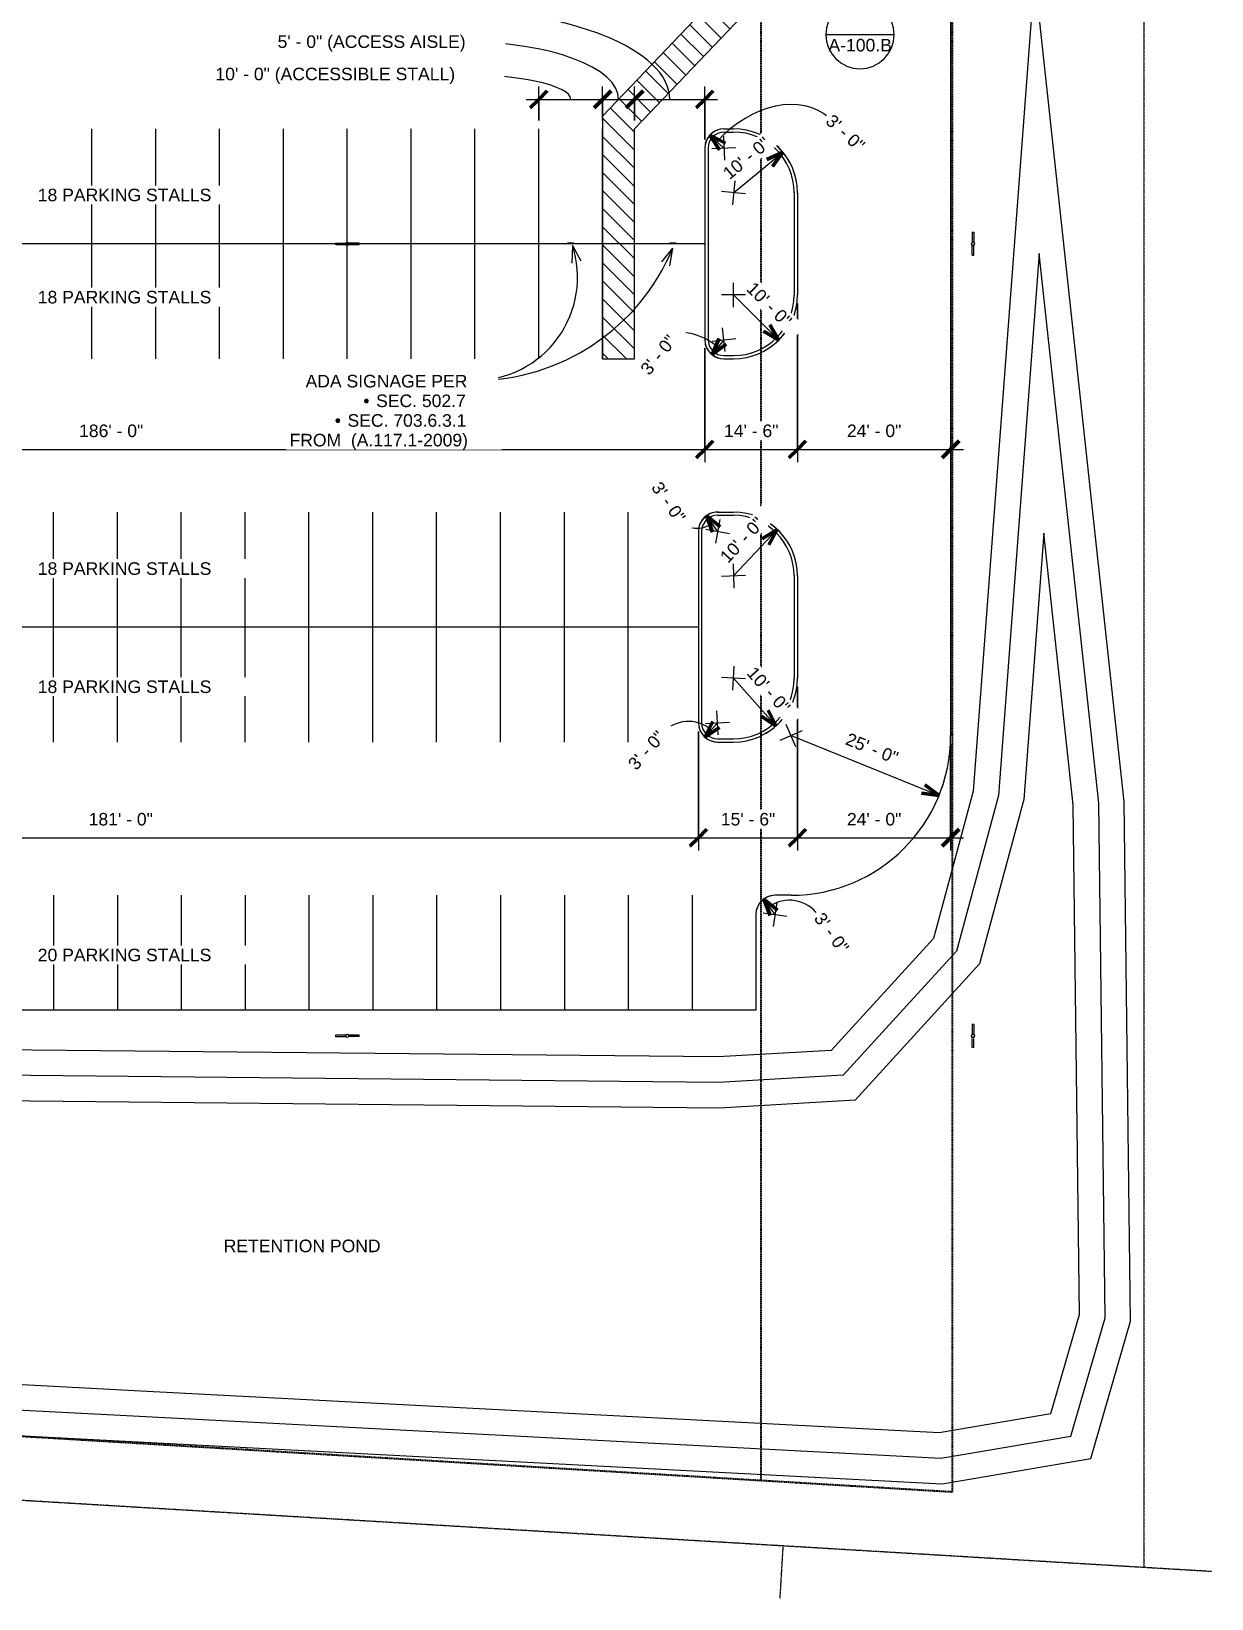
# Model space of a CAD drawing. Header units: inches. Extents: x 1 to 27263, y -26002 to 5769.
# Drawn here: x 24917 to 27135, y -26002 to -23057 of the extents above; entities that cross this region are included whole.
import ezdxf

# ---------------------------------------------------------------- set-up
doc = ezdxf.new("R2010")
doc.units = ezdxf.units.IN
doc.header["$MEASUREMENT"] = 0
for name, pattern in [('Center 1_4_', [0.53125, 0.25, -0.09375, 0.09375, -0.09375]), ('Dash', [0.25, 0.125, -0.125]), ('Hidden', [0.28125, 0.1875, -0.09375])]:
    doc.linetypes.add(name, pattern=pattern)
for name, color, linetype, lineweight in [('A-ANNO-DIMS', 211, 'Continuous', 9), ('A-ANNO-DIMS-256', 211, 'Continuous', 9), ('A-ANNO-SYMB', 150, 'Continuous', 9), ('A-DETL', 90, 'Continuous', 9), ('A-DETL-GENF', 92, 'Continuous', 9), ('A-PROP-SBCK', 71, 'Hidden', 25), ('BMP', 80, 'Continuous', 9), ('E-LITE-EQPM', 33, 'Continuous', 9), ('E-LITE-EQPM-HDLN', 30, 'Dash', 9), ('EOP-PR', 4, 'Continuous', 9), ('G-ANNO-TEXT', 231, 'Continuous', 9), ('PAINT', 190, 'Continuous', 9), ('PROP', 3, 'Center 1_4_', 9)]:
    doc.layers.add(name, color=color, linetype=linetype, lineweight=lineweight)
doc.styles.add('Arial_1', font='arial.ttf', dxfattribs={"height": 23.60479})
doc.dimstyles.new('Arrow_-_3_32__Arial', dxfattribs={"dimscale": 12, "dimtxt": 24, "dimasz": 2.666667, "dimexe": 2, "dimexo": 0, "dimgap": 1.333333, "dimtad": 1, "dimjust": 3, "dimdec": 5, "dimrnd": 0.03125, "dimzin": 1, "dimdsep": 46, "dimlunit": 4, "dimtxsty": 'Arial_1', "dimblk1": 'OPEN30', "dimblk2": 'OPEN30', "dimsah": 1, "dimcen": 0.09, "dimazin": 0, "dimtfac": 1, "dimtdec": 4, "dimtix": 1, "dimtmove": 0, "dimatfit": 2, "dimfxl": 1, "dimtvp": 1, "dimtfill": 1, "dimfrac": 2, "dimtolj": 1, "dimtzin": 0, "dimarcsym": 2})
doc.dimstyles.new('Arrow_-_3_32__Arial_1', dxfattribs={"dimscale": 12, "dimtxt": 24, "dimasz": 2.666667, "dimexe": 2, "dimexo": 0, "dimgap": 1.333333, "dimtad": 1, "dimjust": 3, "dimdec": 5, "dimrnd": 0.03125, "dimzin": 1, "dimdsep": 46, "dimlunit": 4, "dimtxsty": 'Arial_1', "dimblk1": 'OPEN30', "dimblk2": 'OPEN30', "dimsah": 1, "dimcen": 0.09, "dimazin": 0, "dimtfac": 1, "dimtdec": 4, "dimtix": 1, "dimtmove": 0, "dimatfit": 2, "dimfxl": 1, "dimtvp": 1, "dimtfill": 1, "dimfrac": 2, "dimtolj": 1, "dimtzin": 0, "dimarcsym": 2})
doc.dimstyles.new('Linear_-_3_32__Arial', dxfattribs={"dimscale": 12, "dimtxt": 24, "dimasz": 2.666667, "dimexe": 2, "dimexo": 1.333333, "dimgap": 1.333333, "dimtad": 1, "dimdec": 4, "dimrnd": 0.0625, "dimzin": 1, "dimdsep": 46, "dimlunit": 4, "dimtxsty": 'Arial_1', "dimblk1": 'OBLIQUE', "dimblk2": 'OBLIQUE', "dimsah": 1, "dimcen": 0.09, "dimdle": 2, "dimazin": 0, "dimtfac": 1, "dimtdec": 4, "dimtix": 1, "dimtmove": 1, "dimatfit": 3, "dimfxl": 1, "dimtvp": 1, "dimtfill": 1, "dimfrac": 2, "dimtolj": 1, "dimtzin": 0, "dimarcsym": 2})
doc.dimstyles.new('Linear_-_3_32__Arial_1', dxfattribs={"dimscale": 12, "dimtxt": 24, "dimasz": 2.666667, "dimexe": 2, "dimexo": 1.333333, "dimgap": 1.333333, "dimtad": 1, "dimdec": 4, "dimrnd": 0.0625, "dimzin": 1, "dimdsep": 46, "dimlunit": 4, "dimtxsty": 'Arial_1', "dimblk1": 'OBLIQUE', "dimblk2": 'OBLIQUE', "dimsah": 1, "dimcen": 0.09, "dimdle": 2, "dimazin": 0, "dimtfac": 1, "dimtdec": 4, "dimtix": 1, "dimtmove": 0, "dimatfit": 3, "dimfxl": 1, "dimtvp": 1, "dimtfill": 1, "dimfrac": 2, "dimtolj": 1, "dimtzin": 0, "dimarcsym": 2})

# ---------------------------------------------------------------- blocks, each defined once
blk = doc.blocks.new('Lighting-Street_Cooper_Navion-Lumark_4-6-LED-Squares - The Caretaker LED-964008-Site Plan - Phase 1')
at = {"layer": 'E-LITE-EQPM'}
blk.add_line((-1.7, -10.7), (1.6, -10.7), dxfattribs=at)
blk.add_circle((0, -32.4), 3, dxfattribs=at)
at = {"layer": 'E-LITE-EQPM-HDLN'}
for p, q in [((-1.5, -10.7), (-1.5, -29.9)), ((1.5, -10.7), (1.5, -29.9))]:
    blk.add_line(p, q, dxfattribs=at)
blk = doc.blocks.new('DIMBLOCK1-Site Plan - Phase 1')
at = {"layer": 'A-ANNO-DIMS-256'}
for p, q in [((25870.5, -23224.1), (25870.5, -23160.6)), ((25990.5, -23224.1), (25990.5, -23160.6)), ((25846.5, -23184.6), (25990.5, -23184.6)), ((25870.5, -23184.6), (25870.5, -23224.1)), ((25990.5, -23184.6), (25990.5, -23224.1))]:
    blk.add_line(p, q, dxfattribs=at)
at = {"layer": 'A-ANNO-DIMS-256', "lineweight": 50}
for p, q in [((25870.5, -23184.6), (25886.5, -23168.6)), ((25990.5, -23184.6), (26006.5, -23168.6)), ((25870.5, -23184.6), (25854.5, -23200.6)), ((25990.5, -23184.6), (25974.5, -23200.6))]:
    blk.add_line(p, q, dxfattribs=at)
at = {"layer": 'A-ANNO-DIMS-256'}
blk.add_ellipse((25710.2, -23184.6), major_axis=(220.3, 0), ratio=0.215236, start_param=0, end_param=1.570796, dxfattribs=at)
at = {"layer": 'A-ANNO-DIMS-256', "color": 0, "insert": (25262.7, -23125.1), "char_height": 23.605, "width": 537.009, "attachment_point": 1, "line_spacing_factor": 0.938532, "style": 'Arial_1', "bg_fill": 3, "box_fill_scale": 1.25, "bg_fill_color": 0, "bg_fill_transparency": 0}
blk.add_mtext('10\' - 0" (ACCESSIBLE STALL)', dxfattribs=at)
blk = doc.blocks.new('_Oblique')
at = {"color": 0, "linetype": 'ByBlock', "lineweight": -2}
blk.add_line((-0.5, -0.5), (0.5, 0.5), dxfattribs=at)
blk = doc.blocks.new('DIMBLOCK2-Site Plan - Phase 1')
at = {"layer": 'A-ANNO-DIMS-256'}
for p, q in [((25990.5, -23224.1), (25990.5, -23160.6)), ((26050.5, -23224.1), (26050.5, -23160.6)), ((25990.5, -23184.6), (26050.5, -23184.6)), ((25990.5, -23184.6), (25990.5, -23224.1)), ((26050.5, -23184.6), (26050.5, -23224.1))]:
    blk.add_line(p, q, dxfattribs=at)
at = {"layer": 'A-ANNO-DIMS-256', "lineweight": 50}
for p, q in [((25990.5, -23184.6), (26006.5, -23168.6)), ((26050.5, -23184.6), (26066.5, -23168.6)), ((25990.5, -23184.6), (25974.5, -23200.6)), ((26050.5, -23184.6), (26034.5, -23200.6))]:
    blk.add_line(p, q, dxfattribs=at)
at = {"layer": 'A-ANNO-DIMS-256'}
blk.add_ellipse((25731.1, -23184.6), major_axis=(289.4, 0), ratio=0.373739, start_param=0, end_param=1.570796, dxfattribs=at)
at = {"layer": 'A-ANNO-DIMS-256', "color": 0, "insert": (25379.6, -23064.3), "char_height": 23.605, "width": 421.809, "attachment_point": 1, "line_spacing_factor": 0.938532, "style": 'Arial_1', "bg_fill": 3, "box_fill_scale": 1.25, "bg_fill_color": 0, "bg_fill_transparency": 0}
blk.add_mtext('5\' - 0" (ACCESS AISLE)', dxfattribs=at)
blk = doc.blocks.new('DIMBLOCK3-Site Plan - Phase 1')
at = {"layer": 'A-ANNO-DIMS-256'}
for p, q in [((26050.5, -23224.1), (26050.5, -23160.6)), ((26182.5, -23260.1), (26182.5, -23160.6)), ((26050.5, -23184.6), (26206.5, -23184.6)), ((26050.5, -23184.6), (26050.5, -23224.1)), ((26182.5, -23184.6), (26182.5, -23260.1))]:
    blk.add_line(p, q, dxfattribs=at)
at = {"layer": 'A-ANNO-DIMS-256', "lineweight": 50}
for p, q in [((26050.5, -23184.6), (26066.5, -23168.6)), ((26182.5, -23184.6), (26198.5, -23168.6)), ((26050.5, -23184.6), (26034.5, -23200.6)), ((26182.5, -23184.6), (26166.5, -23200.6))]:
    blk.add_line(p, q, dxfattribs=at)
at = {"layer": 'A-ANNO-DIMS-256'}
blk.add_ellipse((25697.8, -23184.6), major_axis=(418.7, 0), ratio=0.403456, start_param=0, end_param=1.570796, dxfattribs=at)
at = {"layer": 'A-ANNO-DIMS-256', "color": 0, "insert": (25173.9, -23003.6), "char_height": 23.605, "width": 628.726, "attachment_point": 1, "line_spacing_factor": 0.938532, "style": 'Arial_1', "bg_fill": 3, "box_fill_scale": 1.25, "bg_fill_color": 0, "bg_fill_transparency": 0}
blk.add_mtext('11\' - 0" (VAN ACCESSIBLE STALL)', dxfattribs=at)
blk = doc.blocks.new('DIMBLOCK14-Site Plan - Phase 1')
at = {"layer": 'A-ANNO-DIMS-256'}
for p, q in [((23950.5, -23652.1), (23950.5, -23866.2)), ((23950.5, -23842.2), (23950.5, -23652.1)), ((26182.5, -23652.1), (26182.5, -23866.2)), ((26182.5, -23842.2), (26182.5, -23652.1)), ((23950.5, -23842.2), (26182.5, -23842.2))]:
    blk.add_line(p, q, dxfattribs=at)
at = {"layer": 'A-ANNO-DIMS-256', "lineweight": 50}
for p, q in [((23950.5, -23842.2), (23934.5, -23858.2)), ((23950.5, -23842.2), (23966.5, -23826.2)), ((26182.5, -23842.2), (26166.5, -23858.2)), ((26182.5, -23842.2), (26198.5, -23826.2))]:
    blk.add_line(p, q, dxfattribs=at)
at = {"layer": 'A-ANNO-DIMS-256', "color": 0, "insert": (25006.5, -23795.5), "char_height": 23.6, "width": 144, "attachment_point": 1, "line_spacing_factor": 0.938532, "style": 'Arial_1', "bg_fill": 3, "box_fill_scale": 1.25, "bg_fill_color": 0, "bg_fill_transparency": 0}
blk.add_mtext('186\' - 0"', dxfattribs=at)
blk = doc.blocks.new('DIMBLOCK15-Site Plan - Phase 1')
at = {"layer": 'A-ANNO-DIMS-256'}
for p, q in [((26356.5, -23568.1), (26356.5, -23866.2)), ((26356.5, -23842.2), (26356.5, -23568.1)), ((26182.5, -23652.1), (26182.5, -23866.2)), ((26182.5, -23842.2), (26182.5, -23652.1)), ((26182.5, -23842.2), (26356.5, -23842.2))]:
    blk.add_line(p, q, dxfattribs=at)
at = {"layer": 'A-ANNO-DIMS-256', "lineweight": 50}
for p, q in [((26182.5, -23842.2), (26166.5, -23858.2)), ((26182.5, -23842.2), (26198.5, -23826.2)), ((26356.5, -23842.2), (26340.5, -23858.2)), ((26356.5, -23842.2), (26372.5, -23826.2))]:
    blk.add_line(p, q, dxfattribs=at)
at = {"layer": 'A-ANNO-DIMS-256', "color": 0, "insert": (26218.6, -23795.5), "char_height": 23.6, "width": 122.289, "attachment_point": 1, "line_spacing_factor": 0.938532, "style": 'Arial_1', "bg_fill": 3, "box_fill_scale": 1.25, "bg_fill_color": 0, "bg_fill_transparency": 0}
blk.add_mtext('14\' - 6"', dxfattribs=at)
blk = doc.blocks.new('DIMBLOCK16-Site Plan - Phase 1')
at = {"layer": 'A-ANNO-DIMS-256'}
for p, q in [((26356.5, -23568.1), (26356.5, -23866.2)), ((26356.5, -23842.2), (26356.5, -23568.1)), ((26356.5, -23842.2), (26668.5, -23842.2)), ((26644.5, -23835.5), (26644.5, -23866.2)), ((26644.5, -23842.2), (26644.5, -23835.5))]:
    blk.add_line(p, q, dxfattribs=at)
at = {"layer": 'A-ANNO-DIMS-256', "lineweight": 50}
for p, q in [((26356.5, -23842.2), (26340.5, -23858.2)), ((26356.5, -23842.2), (26372.5, -23826.2)), ((26644.5, -23842.2), (26628.5, -23858.2)), ((26644.5, -23842.2), (26660.5, -23826.2))]:
    blk.add_line(p, q, dxfattribs=at)
at = {"layer": 'A-ANNO-DIMS-256', "color": 0, "insert": (26449.6, -23795.5), "char_height": 23.6, "width": 122.289, "attachment_point": 1, "line_spacing_factor": 0.938532, "style": 'Arial_1', "bg_fill": 3, "box_fill_scale": 1.25, "bg_fill_color": 0, "bg_fill_transparency": 0}
blk.add_mtext('24\' - 0"', dxfattribs=at)
blk = doc.blocks.new('DIMBLOCK19-Site Plan - Phase 1')
at = {"layer": 'A-ANNO-DIMS-256'}
for p, q in [((23998.5, -24372.1), (23998.5, -24595.9)), ((23998.5, -24571.9), (23998.5, -24372.1)), ((26170.5, -24372.1), (26170.5, -24595.9)), ((26170.5, -24571.9), (26170.5, -24372.1)), ((23998.5, -24571.9), (26170.5, -24571.9))]:
    blk.add_line(p, q, dxfattribs=at)
at = {"layer": 'A-ANNO-DIMS-256', "lineweight": 50}
for p, q in [((23998.5, -24571.9), (24014.5, -24555.9)), ((26170.5, -24571.9), (26186.5, -24555.9)), ((23998.5, -24571.9), (23982.5, -24587.9)), ((26170.5, -24571.9), (26154.5, -24587.9))]:
    blk.add_line(p, q, dxfattribs=at)
at = {"layer": 'A-ANNO-DIMS-256', "color": 0, "insert": (25024.5, -24525.3), "char_height": 23.6, "width": 144, "attachment_point": 1, "line_spacing_factor": 0.938532, "style": 'Arial_1', "bg_fill": 3, "box_fill_scale": 1.25, "bg_fill_color": 0, "bg_fill_transparency": 0}
blk.add_mtext('181\' - 0"', dxfattribs=at)
blk = doc.blocks.new('DIMBLOCK20-Site Plan - Phase 1')
at = {"layer": 'A-ANNO-DIMS-256'}
for p, q in [((26356.5, -24288.1), (26356.5, -24595.9)), ((26356.5, -24571.9), (26356.5, -24288.1)), ((26170.5, -24372.1), (26170.5, -24595.9)), ((26170.5, -24571.9), (26170.5, -24372.1)), ((26170.5, -24571.9), (26356.5, -24571.9))]:
    blk.add_line(p, q, dxfattribs=at)
at = {"layer": 'A-ANNO-DIMS-256', "lineweight": 50}
for p, q in [((26170.5, -24571.9), (26186.5, -24555.9)), ((26356.5, -24571.9), (26372.5, -24555.9)), ((26170.5, -24571.9), (26154.5, -24587.9)), ((26356.5, -24571.9), (26340.5, -24587.9))]:
    blk.add_line(p, q, dxfattribs=at)
at = {"layer": 'A-ANNO-DIMS-256', "color": 0, "insert": (26212.6, -24525.3), "char_height": 23.6, "width": 122.289, "attachment_point": 1, "line_spacing_factor": 0.938532, "style": 'Arial_1', "bg_fill": 3, "box_fill_scale": 1.25, "bg_fill_color": 0, "bg_fill_transparency": 0}
blk.add_mtext('15\' - 6"', dxfattribs=at)
blk = doc.blocks.new('DIMBLOCK21-Site Plan - Phase 1')
at = {"layer": 'A-ANNO-DIMS-256'}
for p, q in [((26356.5, -24288.1), (26356.5, -24595.9)), ((26356.5, -24571.9), (26356.5, -24288.1)), ((26644.5, -24396.1), (26644.5, -24595.9)), ((26644.5, -24571.9), (26644.5, -24396.1)), ((26356.5, -24571.9), (26668.5, -24571.9))]:
    blk.add_line(p, q, dxfattribs=at)
at = {"layer": 'A-ANNO-DIMS-256', "lineweight": 50}
for p, q in [((26356.5, -24571.9), (26372.5, -24555.9)), ((26644.5, -24571.9), (26660.5, -24555.9)), ((26356.5, -24571.9), (26340.5, -24587.9)), ((26644.5, -24571.9), (26628.5, -24587.9))]:
    blk.add_line(p, q, dxfattribs=at)
at = {"layer": 'A-ANNO-DIMS-256', "color": 0, "insert": (26449.6, -24525.3), "char_height": 23.6, "width": 122.289, "attachment_point": 1, "line_spacing_factor": 0.938532, "style": 'Arial_1', "bg_fill": 3, "box_fill_scale": 1.25, "bg_fill_color": 0, "bg_fill_transparency": 0}
blk.add_mtext('24\' - 0"', dxfattribs=at)
blk = doc.blocks.new('DIMBLOCK23-Site Plan - Phase 1')
at = {"layer": 'A-ANNO-DIMS-256'}
for p, q in [((26236.5, -23360.1), (26329, -23283.6)), ((26238.7, -23337.5), (26234.4, -23382.6)), ((26259, -23362.2), (26214, -23357.9))]:
    blk.add_line(p, q, dxfattribs=at)
at = {"layer": 'A-ANNO-DIMS-256', "lineweight": 50}
for q in [(26298.9, -23297.4), (26309.8, -23310.6)]:
    blk.add_line((26329, -23283.6), q, dxfattribs=at)
at = {"layer": 'A-ANNO-DIMS-256'}
blk.add_arc((26236.5, -23360.1), 120, 28.1268, 51.0451, dxfattribs=at)
at = {"layer": 'A-ANNO-DIMS-256', "color": 0, "insert": (26213.8, -23318.4), "char_height": 23.6, "width": 122.289, "attachment_point": 1, "rotation": 39.5859, "line_spacing_factor": 0.938532, "style": 'Arial_1', "bg_fill": 3, "box_fill_scale": 1.25, "bg_fill_color": 0, "bg_fill_transparency": 0}
blk.add_mtext('10\' - 0"', dxfattribs=at)
blk = doc.blocks.new('_Open30')
at = {"color": 0, "linetype": 'ByBlock', "lineweight": -2}
for p, q in [((-1, 0.268), (0, 0)), ((0, 0), (-1, -0.268)), ((0, 0), (-1, 0))]:
    blk.add_line(p, q, dxfattribs=at)
blk = doc.blocks.new('DIMBLOCK24-Site Plan - Phase 1')
at = {"layer": 'A-ANNO-DIMS-256'}
for p, q in [((26218.5, -23276.1), (26191.9, -23251.8)), ((26217.5, -23253.5), (26219.6, -23298.7)), ((26195.9, -23277.1), (26241.1, -23275))]:
    blk.add_line(p, q, dxfattribs=at)
at = {"layer": 'A-ANNO-DIMS-256', "lineweight": 50}
for q in [(26221.3, -23267), (26209.8, -23279.7)]:
    blk.add_line((26191.9, -23251.8), q, dxfattribs=at)
at = {"layer": 'A-ANNO-DIMS-256'}
blk.add_arc((26218.5, -23276.1), 36, 99.4262, 175.8205, dxfattribs=at)
blk.add_ellipse((26297.8, -23348.4), major_axis=(117.7, 129), ratio=0.71794, start_param=0, end_param=1.570796, dxfattribs=at)
at = {"layer": 'A-ANNO-DIMS-256', "color": 0, "insert": (26423.6, -23210.5), "char_height": 23.6, "width": 100.578, "attachment_point": 1, "rotation": 317.6234, "line_spacing_factor": 0.938532, "style": 'Arial_1', "bg_fill": 3, "box_fill_scale": 1.25, "bg_fill_color": 0, "bg_fill_transparency": 0}
blk.add_mtext('3\' - 0"', dxfattribs=at)
blk = doc.blocks.new('DIMBLOCK25-Site Plan - Phase 1')
at = {"layer": 'A-ANNO-DIMS-256'}
for p, q in [((26259.1, -23552), (26213.9, -23552.1)), ((26236.6, -23574.7), (26236.5, -23529.4)), ((26236.5, -23552.1), (26321.5, -23636.7))]:
    blk.add_line(p, q, dxfattribs=at)
at = {"layer": 'A-ANNO-DIMS-256', "lineweight": 50}
for q in [(26304.9, -23608.1), (26292.8, -23620.2)]:
    blk.add_line((26321.5, -23636.7), q, dxfattribs=at)
at = {"layer": 'A-ANNO-DIMS-256'}
blk.add_arc((26236.5, -23552.1), 120, 303.6618, 326.5801, dxfattribs=at)
at = {"layer": 'A-ANNO-DIMS-256', "color": 0, "insert": (26275.8, -23525.4), "char_height": 23.6, "width": 122.289, "attachment_point": 1, "rotation": 315.121, "line_spacing_factor": 0.938532, "style": 'Arial_1', "bg_fill": 3, "box_fill_scale": 1.25, "bg_fill_color": 0, "bg_fill_transparency": 0}
blk.add_mtext('10\' - 0"', dxfattribs=at)
blk = doc.blocks.new('DIMBLOCK26-Site Plan - Phase 1')
at = {"layer": 'A-ANNO-DIMS-256'}
for p, q in [((26221, -23658.6), (26216, -23613.6)), ((26196, -23638.6), (26241, -23633.6)), ((26218.5, -23636.1), (26196, -23664.2))]:
    blk.add_line(p, q, dxfattribs=at)
at = {"layer": 'A-ANNO-DIMS-256', "lineweight": 50}
for q in [(26209.3, -23633.8), (26222.7, -23644.5)]:
    blk.add_line((26196, -23664.2), q, dxfattribs=at)
at = {"layer": 'A-ANNO-DIMS-256'}
blk.add_arc((26218.5, -23636.1), 36, 193.146, 269.5404, dxfattribs=at)
blk.add_ellipse((26182.7, -23680.9), major_axis=(-61.1, 48.9), ratio=0.503407, start_param=4.712389, end_param=6.283185, dxfattribs=at)
at = {"layer": 'A-ANNO-DIMS-256', "color": 0, "insert": (26059.7, -23689.9), "char_height": 23.6, "width": 100.578, "attachment_point": 1, "rotation": 51.3432, "line_spacing_factor": 0.938532, "style": 'Arial_1', "bg_fill": 3, "box_fill_scale": 1.25, "bg_fill_color": 0, "bg_fill_transparency": 0}
blk.add_mtext('3\' - 0"', dxfattribs=at)
blk = doc.blocks.new('DIMBLOCK27-Site Plan - Phase 1')
at = {"layer": 'A-ANNO-DIMS-256'}
for p, q in [((26236.5, -24080.1), (26318.5, -23992.5)), ((26235.8, -24057.5), (26237.3, -24102.7)), ((26259.1, -24079.3), (26213.9, -24080.8))]:
    blk.add_line(p, q, dxfattribs=at)
at = {"layer": 'A-ANNO-DIMS-256', "lineweight": 50}
for q in [(26290.4, -24010), (26302.9, -24021.7)]:
    blk.add_line((26318.5, -23992.5), q, dxfattribs=at)
at = {"layer": 'A-ANNO-DIMS-256'}
blk.add_arc((26236.5, -24080.1), 120, 35.4277, 58.3461, dxfattribs=at)
at = {"layer": 'A-ANNO-DIMS-256', "color": 0, "insert": (26208.7, -24041.6), "char_height": 23.6, "width": 122.289, "attachment_point": 1, "rotation": 46.8869, "line_spacing_factor": 0.938532, "style": 'Arial_1', "bg_fill": 3, "box_fill_scale": 1.25, "bg_fill_color": 0, "bg_fill_transparency": 0}
blk.add_mtext('10\' - 0"', dxfattribs=at)
blk = doc.blocks.new('DIMBLOCK28-Site Plan - Phase 1')
at = {"layer": 'A-ANNO-DIMS-256'}
for p, q in [((26206.5, -23996.1), (26185.9, -23966.5)), ((26184.2, -23992.1), (26228.8, -24000)), ((26210.5, -23973.8), (26202.6, -24018.3))]:
    blk.add_line(p, q, dxfattribs=at)
at = {"layer": 'A-ANNO-DIMS-256', "lineweight": 50}
for q in [(26211.3, -23987.9), (26197.2, -23997.7)]:
    blk.add_line((26185.9, -23966.5), q, dxfattribs=at)
at = {"layer": 'A-ANNO-DIMS-256'}
blk.add_arc((26206.5, -23996.1), 36, 86.7206, 163.115, dxfattribs=at)
blk.add_ellipse((26174.6, -23950.4), major_axis=(36.5, 25.5), ratio=0.845516, start_param=3.141593, end_param=4.712389, dxfattribs=at)
at = {"layer": 'A-ANNO-DIMS-256', "color": 0, "insert": (26100.1, -23900.2), "char_height": 23.6, "width": 100.578, "attachment_point": 1, "rotation": 304.9178, "line_spacing_factor": 0.938532, "style": 'Arial_1', "bg_fill": 3, "box_fill_scale": 1.25, "bg_fill_color": 0, "bg_fill_transparency": 0}
blk.add_mtext('3\' - 0"', dxfattribs=at)
blk = doc.blocks.new('DIMBLOCK29-Site Plan - Phase 1')
at = {"layer": 'A-ANNO-DIMS-256'}
for p, q in [((26235.2, -24294.7), (26237.9, -24249.5)), ((26259.1, -24273.4), (26213.9, -24270.7)), ((26236.5, -24272.1), (26316.2, -24361.8))]:
    blk.add_line(p, q, dxfattribs=at)
at = {"layer": 'A-ANNO-DIMS-256', "lineweight": 50}
for q in [(26288.5, -24343.6), (26301.3, -24332.2)]:
    blk.add_line((26316.2, -24361.8), q, dxfattribs=at)
at = {"layer": 'A-ANNO-DIMS-256'}
blk.add_arc((26236.5, -24272.1), 120, 300.1254, 323.0437, dxfattribs=at)
at = {"layer": 'A-ANNO-DIMS-256', "color": 0, "insert": (26277.4, -24247.9), "char_height": 23.6, "width": 122.289, "attachment_point": 1, "rotation": 311.5845, "line_spacing_factor": 0.938532, "style": 'Arial_1', "bg_fill": 3, "box_fill_scale": 1.25, "bg_fill_color": 0, "bg_fill_transparency": 0}
blk.add_mtext('10\' - 0"', dxfattribs=at)
blk = doc.blocks.new('DIMBLOCK30-Site Plan - Phase 1')
at = {"layer": 'A-ANNO-DIMS-256', "lineweight": 50}
for q in [(26197.4, -24353.4), (26210.3, -24364.8)]:
    blk.add_line((26182.6, -24383), q, dxfattribs=at)
at = {"layer": 'A-ANNO-DIMS-256'}
for p, q in [((26207.8, -24378.7), (26205.2, -24333.5)), ((26206.5, -24356.1), (26182.6, -24383)), ((26183.9, -24357.4), (26229.1, -24354.7))]:
    blk.add_line(p, q, dxfattribs=at)
blk.add_arc((26206.5, -24356.1), 36, 190.1563, 266.5507, dxfattribs=at)
blk.add_ellipse((26149.7, -24420), major_axis=(44.9, 50.5), ratio=0.968341, start_param=0, end_param=1.570796, dxfattribs=at)
at = {"layer": 'A-ANNO-DIMS-256', "color": 0, "insert": (26036, -24431.1), "char_height": 23.6, "width": 100.578, "attachment_point": 1, "rotation": 48.3535, "line_spacing_factor": 0.938532, "style": 'Arial_1', "bg_fill": 3, "box_fill_scale": 1.25, "bg_fill_color": 0, "bg_fill_transparency": 0}
blk.add_mtext('3\' - 0"', dxfattribs=at)
blk = doc.blocks.new('DIMBLOCK32-Site Plan - Phase 1')
at = {"layer": 'A-ANNO-DIMS-256'}
for p, q in [((26365.3, -24371.2), (26323.7, -24388.9)), ((26353.4, -24400.9), (26335.7, -24359.2)), ((26344.5, -24380.1), (26622.7, -24492.3))]:
    blk.add_line(p, q, dxfattribs=at)
at = {"layer": 'A-ANNO-DIMS-256', "lineweight": 50}
for q in [(26589.8, -24488.3), (26596.2, -24472.4)]:
    blk.add_line((26622.7, -24492.3), q, dxfattribs=at)
at = {"layer": 'A-ANNO-DIMS-256'}
blk.add_arc((26344.5, -24380.1), 300, 333.4385, 342.6058, dxfattribs=at)
at = {"layer": 'A-ANNO-DIMS-256', "color": 0, "insert": (26453.8, -24373.9), "char_height": 23.6, "width": 122.289, "attachment_point": 1, "rotation": 338.0221, "line_spacing_factor": 0.938532, "style": 'Arial_1', "bg_fill": 3, "box_fill_scale": 1.25, "bg_fill_color": 0, "bg_fill_transparency": 0}
blk.add_mtext('25\' - 0"', dxfattribs=at)
blk = doc.blocks.new('DIMBLOCK34-Site Plan - Phase 1')
at = {"layer": 'A-ANNO-DIMS-256'}
for p, q in [((26314.5, -24716.1), (26293.2, -24687.1)), ((26317.9, -24693.7), (26311.1, -24738.4)), ((26292.1, -24712.7), (26336.9, -24719.5))]:
    blk.add_line(p, q, dxfattribs=at)
at = {"layer": 'A-ANNO-DIMS-256', "lineweight": 50}
for q in [(26319, -24707.8), (26305.2, -24717.9)]:
    blk.add_line((26293.2, -24687.1), q, dxfattribs=at)
at = {"layer": 'A-ANNO-DIMS-256'}
blk.add_arc((26314.5, -24716.1), 36, 88.1603, 164.5547, dxfattribs=at)
blk.add_ellipse((26343.4, -24755.3), major_axis=(-39.6, 53.7), ratio=0.970562, start_param=4.712389, end_param=6.283185, dxfattribs=at)
at = {"layer": 'A-ANNO-DIMS-256', "color": 0, "insert": (26405.4, -24709.7), "char_height": 23.6, "width": 100.578, "attachment_point": 1, "rotation": 306.3575, "line_spacing_factor": 0.938532, "style": 'Arial_1', "bg_fill": 3, "box_fill_scale": 1.25, "bg_fill_color": 0, "bg_fill_transparency": 0}
blk.add_mtext('3\' - 0"', dxfattribs=at)
blk = doc.blocks.new('Drafting View - Callout Head-19020-Site Plan - Phase 1')
at = {"layer": 'A-ANNO-SYMB'}
blk.add_line((-0.25, 0), (0.25, 0), dxfattribs=at)
for start, end in [(360, 180), (180, 360)]:
    blk.add_arc((0, 0), 0.25, start, end, dxfattribs=at)

msp = doc.modelspace()

# ---------------------------------------------------------------- hatches: boundary and pattern name
at = {"layer": 'A-DETL-GENF'}
h = msp.add_hatch(dxfattribs=at)
h.set_pattern_fill('FP_34', color=9, style=0, pattern_type=2)
h.set_pattern_definition([(135, (3812.608, -45030.024), (-16.970563, -16.970563), [])])
h.paths.add_polyline_path([(26050.515225, -23672.067479), (26050.515225, -23240.067479), (26279.490625, -23000.067479), (26279.490625, -22880.067479), (26219.493844, -22880.067479), (26219.493844, -22976.03341), (25990.515225, -23216.036784), (25990.515225, -23672.067479)], flags=0)

# ---------------------------------------------------------------- linework, layer by layer
at = {"layer": 'A-DETL'}
for p, q in [((25924.515225, -23454.567479), (25936.515225, -23454.567479)), ((25936.515225, -23455.067479), (25924.515225, -23455.067479)), ((26116.515225, -23454.567479), (26128.515225, -23454.567479)), ((26128.515225, -23455.067479), (26116.515225, -23455.067479))]:
    msp.add_line(p, q, dxfattribs=at)
at = {"layer": 'A-PROP-SBCK'}
for p, q in [((26287.515225, -19438.180554), (26287.515225, -25779.864276)), ((26647.515225, -19438.180554), (26647.515225, -25801.376223)), ((26647.515225, -25801.376223), (23472.445329, -25611.648627))]:
    msp.add_line(p, q, dxfattribs=at)
at = {"layer": 'BMP'}
for p, q in [((26802.321836, -22948.607676), (26686.909799, -24484.120032)), ((26970.775085, -24504.371251), (26802.321836, -22948.607676)), ((26810.951921, -23474.210466), (26734.435419, -24492.23282)), ((26922.806758, -24507.254842), (26810.951921, -23474.210466)), ((26819.582005, -23999.813256), (26781.961039, -24500.345608)), ((26874.838431, -24510.138432), (26819.582005, -23999.813256)), ((26686.909799, -24484.120032), (26612.311019, -24761.055598)), ((26734.435419, -24492.23282), (26655.62343, -24784.809225)), ((26781.961039, -24500.345608), (26698.93584, -24808.562852)), ((26886.54439, -25467.420436), (26874.838431, -24510.138432)), ((26934.62746, -25473.920188), (26922.806758, -24507.254842)), ((26982.710529, -25480.41994), (26970.775085, -24504.371251)), ((26612.311019, -24761.055598), (26420.218571, -24971.372682)), ((26655.62343, -24784.809225), (26442.496907, -25018.155977)), ((26698.93584, -24808.562852), (26464.775243, -25064.939271)), ((26207.172099, -24983.786538), (23933.596602, -24960.93846)), ((26420.218571, -24971.372682), (26207.172099, -24983.786538)), ((26208.328343, -25031.800582), (23936.850146, -25008.97358)), ((26442.496907, -25018.155977), (26208.328343, -25031.800582)), ((26209.484587, -25079.814625), (23940.103689, -25057.0087)), ((26464.775243, -25064.939271), (26209.484587, -25079.814625)), ((26832.725623, -25653.910783), (26886.54439, -25467.420436)), ((26870.487795, -25696.174043), (26934.62746, -25473.920188)), ((26908.249966, -25738.437303), (26982.710529, -25480.41994)), ((23768.298542, -25540.249858), (25122.66909, -25610.920668)), ((23752.449867, -25587.488178), (25120.167862, -25658.855455)), ((25122.691939, -25610.921863), (26623.175553, -25689.575415)), ((23736.601192, -25634.726498), (25117.666633, -25706.790243)), ((25120.179286, -25658.856053), (26625.980121, -25737.788328)), ((26623.175553, -25689.575415), (26832.725623, -25653.910783)), ((25117.666633, -25706.790243), (26628.784689, -25786.00124)), ((26625.980121, -25737.788328), (26870.487795, -25696.174043)), ((26628.784689, -25786.00124), (26908.249966, -25738.437303))]:
    msp.add_line(p, q, dxfattribs=at)
at = {"layer": 'EOP-PR'}
for p, q in [((26644.515225, -22946.067479), (26644.515225, -24380.067479)), ((26218.515225, -23240.067479), (26236.515225, -23240.067479)), ((26218.515225, -23246.067479), (26236.515225, -23246.067479)), ((26182.515225, -23276.067479), (26182.515225, -23636.067479)), ((26188.515225, -23276.067479), (26188.515225, -23636.067479)), ((26350.515225, -23360.067479), (26350.515225, -23552.067479)), ((26356.515225, -23360.067479), (26356.515225, -23552.067479)), ((26218.515225, -23666.067479), (26236.515225, -23666.067479)), ((26218.515225, -23672.067479), (26236.515225, -23672.067479)), ((26206.515225, -23960.067479), (26236.515225, -23960.067479)), ((26206.515225, -23966.067479), (26236.515225, -23966.067479)), ((26170.515225, -23996.067479), (26170.515225, -24356.067479)), ((26176.515225, -23996.067479), (26176.515225, -24356.067479)), ((26350.515225, -24080.067479), (26350.515225, -24272.067479)), ((26356.515225, -24080.067479), (26356.515225, -24272.067479)), ((26206.515225, -24386.067479), (26236.515225, -24386.067479)), ((26206.515225, -24392.067479), (26236.515225, -24392.067479)), ((26344.515225, -24680.067479), (26314.515225, -24680.067479)), ((26278.515225, -24716.067479), (26278.515225, -24896.067479)), ((26278.515225, -24896.067479), (23878.515225, -24896.067479))]:
    msp.add_line(p, q, dxfattribs=at)
for centre, radius, start, end in [((26218.515225, -23276.067479), 36, 90, 180), ((26218.515225, -23276.067479), 30, 90, 180), ((26236.515225, -23360.067479), 120, 0, 90), ((26236.515225, -23360.067479), 114, 0, 90), ((26236.515225, -23552.067479), 120, 270, 0), ((26236.515225, -23552.067479), 114, 270, 0), ((26218.515225, -23636.067479), 36, 180, 270), ((26218.515225, -23636.067479), 30, 180, 270), ((26206.515225, -23996.067479), 36, 90, 180), ((26206.515225, -23996.067479), 30, 90, 180), ((26236.515225, -24080.067479), 120, 0, 90), ((26236.515225, -24080.067479), 114, 0, 90), ((26236.515225, -24272.067479), 120, 270, 0), ((26236.515225, -24272.067479), 114, 270, 0), ((26206.515225, -24356.067479), 36, 180, 270), ((26206.515225, -24356.067479), 30, 180, 270), ((26344.515225, -24380.067479), 300, 270, 0), ((26314.515225, -24716.067479), 36, 90, 180)]:
    msp.add_arc(centre, radius, start, end, dxfattribs=at)
at = {"layer": 'G-ANNO-TEXT', "color": 145}
for p, q in [((25933.614142, -23458.923451), (25932.68835, -23492.03935)), ((25933.614142, -23458.923451), (25949.370332, -23488.065557)), ((26122.043503, -23464.421409), (26100.802496, -23489.844617)), ((26122.043503, -23464.421409), (26116.359855, -23497.059056))]:
    msp.add_line(p, q, dxfattribs=at)
at = {"layer": 'PAINT'}
for p, q in [((26219.493844, -22976.03341), (25990.515225, -23216.036784)), ((26050.515225, -23240.067479), (26279.490625, -23000.067479)), ((25990.515225, -23216.036784), (25990.515225, -23672.067479)), ((25030.515225, -23672.067479), (25030.515225, -23240.067479)), ((25150.515225, -23672.067479), (25150.515225, -23240.067479)), ((25270.515225, -23672.067479), (25270.515225, -23240.067479)), ((25390.515225, -23672.067479), (25390.515225, -23240.067479)), ((25510.515225, -23672.067479), (25510.515225, -23240.067479)), ((25630.515225, -23672.067479), (25630.515225, -23240.067479)), ((25750.515225, -23672.067479), (25750.515225, -23240.067479)), ((25870.515225, -23456.067479), (25870.515225, -23240.067479)), ((25990.515225, -23672.067479), (25990.515225, -23240.067479)), ((26050.515225, -23672.067479), (26050.515225, -23240.067479)), ((26050.515225, -23672.067479), (26050.515225, -23240.067479)), ((25488.351286, -23456.067479), (24212.679165, -23456.067479)), ((25532.225659, -23456.067479), (25488.804791, -23456.067479)), ((25990.515225, -23456.067479), (25532.679165, -23456.067479)), ((25870.515225, -23672.067479), (25870.515225, -23456.067479)), ((26050.515225, -23456.067479), (25990.515225, -23456.067479)), ((26182.515225, -23456.067479), (26050.515225, -23456.067479)), ((25990.515225, -23672.067479), (26050.515225, -23672.067479)), ((24958.515225, -24392.067479), (24958.515225, -23960.067479)), ((25078.515225, -24392.067479), (25078.515225, -23960.067479)), ((25198.515225, -24392.067479), (25198.515225, -23960.067479)), ((25318.515225, -24392.067479), (25318.515225, -23960.067479)), ((25438.515225, -24392.067479), (25438.515225, -23960.067479)), ((25558.515225, -24392.067479), (25558.515225, -23960.067479)), ((25678.515225, -24392.067479), (25678.515225, -23960.067479)), ((25798.515225, -24392.067479), (25798.515225, -23960.067479)), ((25918.515225, -24392.067479), (25918.515225, -23960.067479)), ((26038.515225, -24392.067479), (26038.515225, -23960.067479)), ((26170.515225, -24176.067479), (23998.515225, -24176.067479)), ((24958.515225, -24680.067479), (24958.515225, -24896.067479)), ((25078.515225, -24680.067479), (25078.515225, -24896.067479)), ((25198.515225, -24680.067479), (25198.515225, -24896.067479)), ((25318.515225, -24680.067479), (25318.515225, -24896.067479)), ((25438.515225, -24680.067479), (25438.515225, -24896.067479)), ((25558.515225, -24680.067479), (25558.515225, -24896.067479)), ((25678.515225, -24680.067479), (25678.515225, -24896.067479)), ((25798.515225, -24680.067479), (25798.515225, -24896.067479)), ((25918.515225, -24680.067479), (25918.515225, -24896.067479)), ((26038.515225, -24680.067479), (26038.515225, -24896.067479)), ((26158.515225, -24680.067479), (26158.515225, -24896.067479))]:
    msp.add_line(p, q, dxfattribs=at)
at = {"layer": 'PROP'}
for p, q in [((27007.515225, -19198.180554), (27007.515225, -25943.102221)), ((27135.073082, -25950.724493), (23352.460784, -25724.692953)), ((26329.270859, -25902.573453), (26323.353362, -26001.602101))]:
    msp.add_line(p, q, dxfattribs=at)

# ---------------------------------------------------------------- block references
at = {"layer": 'A-ANNO-SYMB', "xscale": 255.9999999999999, "yscale": 255.9999999999999, "zscale": 255.9999999999999}
msp.add_blockref('Drafting View - Callout Head-19020-Site Plan - Phase 1', (26474.144553, -23062.934841), dxfattribs=at)
at = {"layer": 'E-LITE-EQPM'}
for p in [(26686.562998, -23423.628311), (26686.562998, -24911.628311)]:
    msp.add_blockref('Lighting-Street_Cooper_Navion-Lumark_4-6-LED-Squares - The Caretaker LED-964008-Site Plan - Phase 1', p, dxfattribs=at)
for p, rotation in [((25478.076057, -23456.019706), 90.00000000000617), ((25542.954393, -23456.115252), 270.0000000000021), ((26686.467453, -23488.506647), 180), ((25478.076057, -24944.019706), 90.00000000000617), ((25542.954393, -24944.115252), 270.0000000000021), ((26686.467453, -24976.506647), 180)]:
    msp.add_blockref('Lighting-Street_Cooper_Navion-Lumark_4-6-LED-Squares - The Caretaker LED-964008-Site Plan - Phase 1', p, dxfattribs=dict(at, rotation=rotation))

# ---------------------------------------------------------------- texts
at = {"layer": 'A-ANNO-SYMB', "insert": (26474.513682, -23070.864326), "char_height": 23.6047904, "width": 141.984, "attachment_point": 2, "line_spacing_factor": 0.938532, "style": 'Arial_1'}
msp.add_mtext('A-100.B', dxfattribs=at)
at = {"layer": 'G-ANNO-TEXT', "color": 145, "insert": (25278.281967, -25327.022216), "char_height": 23.60479042, "width": 350.496, "attachment_point": 1, "line_spacing_factor": 0.938532, "style": 'Arial_1', "bg_fill": 3, "box_fill_scale": 1.25, "bg_fill_color": 0, "bg_fill_transparency": 0}
msp.add_mtext('RETENTION POND', dxfattribs=at)

# ---------------------------------------------------------------- next in the draw order: texts
at = {"layer": 'G-ANNO-TEXT', "color": 145, "char_height": 23.60479042, "width": 388.512, "attachment_point": 1, "line_spacing_factor": 0.938532, "style": 'Arial_1', "bg_fill": 3, "box_fill_scale": 1.25, "bg_fill_color": 0, "bg_fill_transparency": 0}
for s, insert in [('18 PARKING STALLS', (24928.887522, -23352.382698)), ('18 PARKING STALLS', (24928.887522, -23544.382698)), ('18 PARKING STALLS', (24928.887522, -24054.382698)), ('18 PARKING STALLS', (24928.887522, -24276.382698)), ('20 PARKING STALLS', (24928.887522, -24780.382698))]:
    msp.add_mtext(s, dxfattribs=dict(at, insert=insert))

# ---------------------------------------------------------------- next in the draw order: dimensions: what is measured, and where the dimension line sits
at = {"layer": 'A-ANNO-DIMS'}
dim = msp.add_linear_dim(base=(25990.515225, -23184.647581), p1=(25870.515225, -23240.067479), p2=(25990.515225, -23240.067479), dimstyle='Linear_-_3_32__Arial', override={"dimpost": '<>(ACCESSIBLE STALL)', "dimfxl": 120}, dxfattribs=at)
dim.commit()
dim.dimension.update_dxf_attribs({"geometry": 'DIMBLOCK1-Site Plan - Phase 1', "text_midpoint": (25531.204642, -23140.807324), "dimtype": 160})
for base, p1, p2, override, picture, middle in [((26182.515225, -23842.161355), (23950.515225, -23636.067479), (26182.515225, -23636.067479), {"dimpost": '<>', "dimfxl": 2232}, 'DIMBLOCK14-Site Plan - Phase 1', (25066.515225, -23814.109386)), ((26170.515225, -24571.8796), (23998.515225, -24356.055187), (26170.515225, -24356.067479), {"dimpost": '<>', "dimfxl": 2172}, 'DIMBLOCK19-Site Plan - Phase 1', (25084.515225, -24543.827632))]:
    dim = msp.add_linear_dim(base=base, p1=p1, p2=p2, dimstyle='Linear_-_3_32__Arial_1', override=override, dxfattribs=at)
    dim.commit()
    dim.dimension.update_dxf_attribs({"geometry": picture, "text_midpoint": middle})
for center, mpoint, dimstyle, picture, middle in [((26236.515225, -24080.067479), (26318.528104, -23992.46675), 'Arrow_-_3_32__Arial_1', 'DIMBLOCK27-Site Plan - Phase 1', (26246.108507, -24028.775356)), ((26314.515225, -24716.067479), (26293.173646, -24687.075463), 'Arrow_-_3_32__Arial', 'DIMBLOCK34-Site Plan - Phase 1', (26326.442117, -24684.936884))]:
    dim = msp.add_radius_dim(center=center, mpoint=mpoint, dimstyle=dimstyle, override={"dimpost": '<>'}, dxfattribs=at)
    dim.commit()
    dim.dimension.update_dxf_attribs({"geometry": picture, "text_midpoint": middle})

# ---------------------------------------------------------------- next in the draw order: linework, layer by layer
at = {"layer": 'G-ANNO-TEXT', "color": 145}
msp.add_arc((25749.69278, -23519.182804), 193.541357, 270, 18.14068503, dxfattribs=at)

# ---------------------------------------------------------------- next in the draw order: texts
at = {"layer": 'G-ANNO-TEXT', "color": 145, "insert": (25486.959257, -23776.073216), "char_height": 23.60479, "width": 13.50920313, "attachment_point": 1, "line_spacing_factor": 0.938532, "style": 'Arial_1', "bg_fill": 3, "box_fill_scale": 1.25, "bg_fill_color": 0, "bg_fill_transparency": 0}
msp.add_mtext('•', dxfattribs=at)

# ---------------------------------------------------------------- next in the draw order: dimensions: what is measured, and where the dimension line sits
at = {"layer": 'A-ANNO-DIMS'}
dim = msp.add_linear_dim(base=(26050.515225, -23184.647581), p1=(25990.515225, -23240.067479), p2=(26050.515225, -23240.067479), dimstyle='Linear_-_3_32__Arial', override={"dimpost": '<>(ACCESS AISLE)', "dimfxl": 60}, dxfattribs=at)
dim.commit()
dim.dimension.update_dxf_attribs({"geometry": 'DIMBLOCK2-Site Plan - Phase 1', "text_midpoint": (25590.465283, -23080.047934), "dimtype": 160})
for base, p1, p2, override, picture, middle in [((26356.515225, -23842.161355), (26182.515225, -23636.067479), (26356.515225, -23552.067479), {"dimpost": '<>', "dimfxl": 193.214906}, 'DIMBLOCK15-Site Plan - Phase 1', (26269.515225, -23814.109386)), ((26356.515225, -24571.8796), (26170.515225, -24356.067479), (26356.515225, -24272.067479), {"dimpost": '<>', "dimfxl": 204.088216}, 'DIMBLOCK20-Site Plan - Phase 1', (26263.515225, -24543.827632))]:
    dim = msp.add_linear_dim(base=base, p1=p1, p2=p2, dimstyle='Linear_-_3_32__Arial_1', override=override, dxfattribs=at)
    dim.commit()
    dim.dimension.update_dxf_attribs({"geometry": picture, "text_midpoint": middle})
dim = msp.add_radius_dim(center=(26206.515225, -23996.067479), mpoint=(26185.908801, -23966.548413), dimstyle='Arrow_-_3_32__Arial', override={"dimpost": '<>'}, dxfattribs=at)
dim.commit()
dim.dimension.update_dxf_attribs({"geometry": 'DIMBLOCK28-Site Plan - Phase 1', "text_midpoint": (26219.220501, -23965.246372)})

# ---------------------------------------------------------------- next in the draw order: dimensions: what is measured, and where the dimension line sits
dim = msp.add_linear_dim(base=(26182.515225, -23184.647581), p1=(26050.515225, -23240.067479), p2=(26182.515225, -23276.067479), dimstyle='Linear_-_3_32__Arial', override={"dimpost": '<>(VAN ACCESSIBLE STALL)', "dimfxl": 136.821051}, dxfattribs=at)
dim.commit()
dim.dimension.update_dxf_attribs({"geometry": 'DIMBLOCK3-Site Plan - Phase 1', "text_midpoint": (25488.214895, -23019.288545), "dimtype": 160})
for base, p1, p2, override, picture, middle in [((26644.515225, -23842.161355), (26356.515225, -23552.067479), (26644.515225, -23819.533938), {"dimpost": '<>', "dimfxl": 393.042372}, 'DIMBLOCK16-Site Plan - Phase 1', (26500.515225, -23814.109386)), ((26644.515225, -24571.8796), (26356.515225, -24272.067479), (26644.515225, -24380.067479), {"dimpost": '<>', "dimfxl": 307.584135}, 'DIMBLOCK21-Site Plan - Phase 1', (26500.515225, -24543.827632))]:
    dim = msp.add_linear_dim(base=base, p1=p1, p2=p2, dimstyle='Linear_-_3_32__Arial_1', override=override, dxfattribs=at)
    dim.commit()
    dim.dimension.update_dxf_attribs({"geometry": picture, "text_midpoint": middle})

# ---------------------------------------------------------------- next in the draw order: dimensions: what is measured, and where the dimension line sits
for center, mpoint, picture, middle in [((26236.515225, -23360.067479), (26328.995602, -23283.599316), 'DIMBLOCK23-Site Plan - Phase 1', (26252.549009, -23310.410347)), ((26236.515225, -23552.067479), (26321.547009, -23636.740944), 'DIMBLOCK25-Site Plan - Phase 1', (26287.487358, -23563.236842)), ((26236.515225, -24272.067479), (26316.162139, -24361.824758), 'DIMBLOCK29-Site Plan - Phase 1', (26286.70133, -24286.359709))]:
    dim = msp.add_radius_dim(center=center, mpoint=mpoint, dimstyle='Arrow_-_3_32__Arial_1', override={"dimpost": '<>'}, dxfattribs=at)
    dim.commit()
    dim.dimension.update_dxf_attribs({"geometry": picture, "text_midpoint": middle})

# ---------------------------------------------------------------- next in the draw order: dimensions: what is measured, and where the dimension line sits
for center, mpoint, dimstyle, picture, middle in [((26218.515225, -23276.067479), (26191.920937, -23251.803435), 'Arrow_-_3_32__Arial', 'DIMBLOCK24-Site Plan - Phase 1', (26224.130568, -23243.206672)), ((26218.515225, -23636.067479), (26196.027685, -23664.179941), 'Arrow_-_3_32__Arial', 'DIMBLOCK26-Site Plan - Phase 1', (26185.359338, -23632.59591)), ((26206.515225, -24356.067479), (26182.592057, -24382.968818), 'Arrow_-_3_32__Arial', 'DIMBLOCK30-Site Plan - Phase 1', (26173.585528, -24350.871355)), ((26344.515225, -24380.067479), (26622.713793, -24492.341951), 'Arrow_-_3_32__Arial_1', 'DIMBLOCK32-Site Plan - Phase 1', (26479.275652, -24404.203352))]:
    dim = msp.add_radius_dim(center=center, mpoint=mpoint, dimstyle=dimstyle, override={"dimpost": '<>'}, dxfattribs=at)
    dim.commit()
    dim.dimension.update_dxf_attribs({"geometry": picture, "text_midpoint": middle})

# ---------------------------------------------------------------- next in the draw order: linework, layer by layer
at = {"layer": 'G-ANNO-TEXT', "color": 145}
msp.add_arc((25749.69278, -23309.387276), 403.336885, 270, 337.394821485, dxfattribs=at)

# ---------------------------------------------------------------- next in the draw order: texts
at = {"layer": 'G-ANNO-TEXT', "color": 145, "insert": (25432.155572, -23702.227063), "char_height": 23.60479042, "width": 356.46865039, "attachment_point": 1, "line_spacing_factor": 0.938532, "style": 'Arial_1', "bg_fill": 3, "box_fill_scale": 1.25, "bg_fill_color": 0, "bg_fill_transparency": 0}
msp.add_mtext('ADA SIGNAGE PER', dxfattribs=at)

# ---------------------------------------------------------------- next in the draw order: texts
at = {"layer": 'G-ANNO-TEXT', "color": 145, "insert": (25540.705549, -23739.15014), "char_height": 23.60479, "width": 13.50920313, "attachment_point": 1, "line_spacing_factor": 0.938532, "style": 'Arial_1', "bg_fill": 3, "box_fill_scale": 1.25, "bg_fill_color": 0, "bg_fill_transparency": 0}
msp.add_mtext('•', dxfattribs=at)

# ---------------------------------------------------------------- next in the draw order: texts
at = {"layer": 'G-ANNO-TEXT', "color": 145, "insert": (25564.705549, -23739.15014), "char_height": 23.6047904, "width": 197.40867803, "attachment_point": 1, "line_spacing_factor": 0.938532, "style": 'Arial_1', "bg_fill": 3, "box_fill_scale": 1.25, "bg_fill_color": 0, "bg_fill_transparency": 0}
msp.add_mtext('SEC. 502.7', dxfattribs=at)

# ---------------------------------------------------------------- next in the draw order: texts
at = {"layer": 'G-ANNO-TEXT', "color": 145, "insert": (25510.959257, -23776.073216), "char_height": 23.60479042, "width": 261.90422847, "attachment_point": 1, "line_spacing_factor": 0.938532, "style": 'Arial_1', "bg_fill": 3, "box_fill_scale": 1.25, "bg_fill_color": 0, "bg_fill_transparency": 0}
msp.add_mtext('SEC. 703.6.3.1', dxfattribs=at)

# ---------------------------------------------------------------- next in the draw order: texts
at = {"layer": 'G-ANNO-TEXT', "color": 145, "insert": (25402.01407, -23812.996293), "char_height": 23.60479042, "width": 392.63845233, "attachment_point": 1, "line_spacing_factor": 0.938532, "style": 'Arial_1', "bg_fill": 3, "box_fill_scale": 1.25, "bg_fill_color": 0, "bg_fill_transparency": 0}
msp.add_mtext('FROM  (A.117.1-2009)', dxfattribs=at)

doc.saveas('drawing.dxf')
